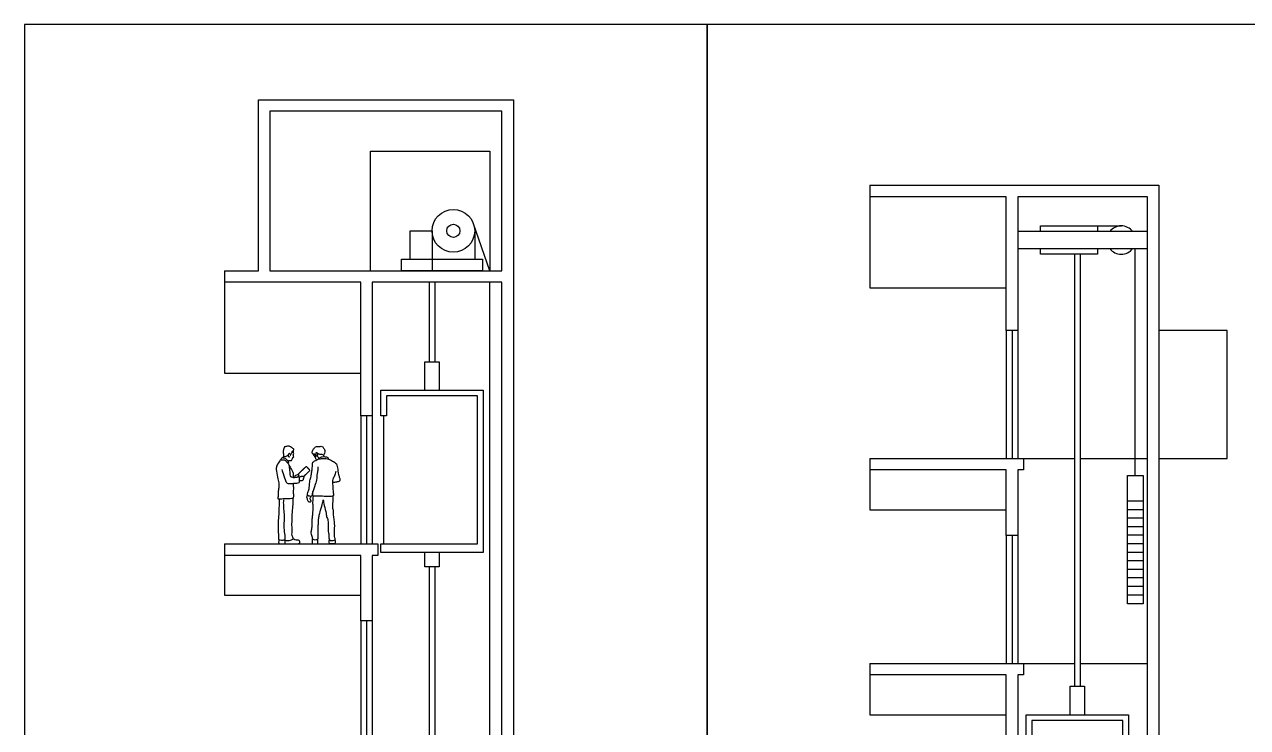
# Model space of a CAD drawing. Header units: millimetres. Extents: x 0.1 to 36.7, y -0.4 to 24.5.
# Drawn here: x 0.13 to 21.97, y 11.92 to 24.46 of the extents above; entities that cross this region are included whole.
import ezdxf

# ---------------------------------------------------------------- set-up
doc = ezdxf.new("R2010")
doc.units = ezdxf.units.MM
for name, color, linetype, true_color in [('AG-BUILDINGS', 7, 'Continuous', 0x66ccff), ('AG-DETAIL-DIAGRAM', 7, 'Continuous', 0xccff66), ('AG-DETAILS', 7, 'Continuous', 0x66ffcc), ('AG-PEOPLE', 7, 'Continuous', 0xfc6666), ('X-VPRT', 6, 'Continuous', 0xff00ff)]:
    doc.layers.add(name, color=color, linetype=linetype, true_color=true_color)

msp = doc.modelspace()

# ---------------------------------------------------------------- linework, layer by layer
at = {"layer": 'AG-BUILDINGS'}
for points in [[(3.7, 20.068), (4.31, 20.068), (4.31, 23.116), (8.862, 23.116), (8.862, 1.425), (6.139, 1.425), (6.139, 4.016), (3.7, 4.016)], [(15.228, 21.592), (20.389, 21.592), (20.389, 2.949), (17.666, 2.949), (17.666, 5.54), (15.228, 5.54)], [(15.228, 5.743), (17.666, 5.743), (17.87, 5.743), (17.971, 5.743), (17.971, 5.54), (17.87, 5.54), (17.87, 3.152), (20.186, 3.152), (20.186, 21.389), (17.87, 21.389), (17.87, 19.002), (17.666, 19.002), (17.666, 21.389), (15.228, 21.389)], [(3.7, 4.219), (6.139, 4.219), (6.342, 4.219), (6.443, 4.219), (6.443, 4.016), (6.342, 4.016), (6.342, 1.628), (8.658, 1.628), (8.658, 19.865), (6.342, 19.865), (6.342, 17.478), (6.139, 17.478), (6.139, 19.865), (3.7, 19.865)], [(15.228, 16.716), (17.666, 16.716), (17.87, 16.716), (17.971, 16.716), (17.971, 16.512), (17.87, 16.512), (17.87, 15.344), (17.666, 15.344), (17.666, 16.512), (15.228, 16.512)], [(3.7, 15.192), (6.139, 15.192), (6.342, 15.192), (6.443, 15.192), (6.443, 14.988), (6.342, 14.988), (6.342, 13.82), (6.139, 13.82), (6.139, 14.988), (3.7, 14.988)], [(15.228, 13.058), (17.666, 13.058), (17.87, 13.058), (17.971, 13.058), (17.971, 12.855), (17.87, 12.855), (17.87, 11.686), (17.666, 11.686), (17.666, 12.855), (15.228, 12.855)]]:
    msp.add_lwpolyline(points, dxfattribs=at)
for points in [[(4.513, 20.068), (8.658, 20.068), (8.658, 22.913), (4.513, 22.913)], [(6.494, 15.192), (8.221, 15.192), (8.221, 17.833), (6.596, 17.833), (6.596, 17.478), (6.494, 17.478), (6.494, 17.935), (8.323, 17.935), (8.323, 15.039), (6.494, 15.039)], [(18.022, 9.4), (19.749, 9.4), (19.749, 12.042), (18.124, 12.042), (18.124, 11.686), (18.022, 11.686), (18.022, 12.144), (19.851, 12.144), (19.851, 9.248), (18.022, 9.248)]]:
    msp.add_lwpolyline(points, close=True, dxfattribs=at)
at = {"layer": 'AG-DETAIL-DIAGRAM'}
for points in [[(15.228, 21.592), (15.228, 19.764)], [(3.7, 20.068), (3.7, 18.24)], [(20.389, 16.716), (21.608, 16.716), (21.608, 19.002), (20.389, 19.002)], [(6.545, 17.478), (6.545, 15.192)], [(15.228, 16.716), (15.228, 15.801)], [(17.971, 16.716), (18.886, 16.716)], [(18.987, 16.716), (20.186, 16.716)], [(3.7, 15.192), (3.7, 14.277)], [(15.228, 13.058), (15.228, 12.144)], [(17.971, 13.058), (18.886, 13.058)], [(18.987, 13.058), (20.186, 13.058)]]:
    msp.add_lwpolyline(points, dxfattribs=at)
at = {"layer": 'AG-DETAILS'}
for p, q in [((7.409, 20.78), (7.409, 20.068)), ((8.442, 20.068), (8.149, 20.906)), ((8.171, 20.78), (8.171, 20.272)), ((18.886, 20.361), (18.886, 12.652)), ((18.987, 20.361), (18.987, 12.652)), ((19.97, 16.411), (19.97, 20.463)), ((8.442, 7.572), (8.442, 19.865)), ((15.228, 19.764), (17.666, 19.764)), ((3.7, 18.24), (6.139, 18.24)), ((19.83, 15.962), (20.11, 15.962)), ((15.228, 15.801), (17.666, 15.801)), ((19.83, 15.809), (20.11, 15.809)), ((19.83, 15.657), (20.11, 15.657)), ((19.83, 15.504), (20.11, 15.504)), ((19.83, 15.352), (20.11, 15.352)), ((19.83, 15.2), (20.11, 15.2)), ((19.83, 15.047), (20.11, 15.047)), ((19.83, 14.895), (20.11, 14.895)), ((19.83, 14.742), (20.11, 14.742)), ((19.83, 14.59), (20.11, 14.59)), ((19.83, 14.438), (20.11, 14.438)), ((3.7, 14.277), (6.139, 14.277)), ((19.83, 14.285), (20.11, 14.285)), ((15.228, 12.144), (17.666, 12.144))]:
    msp.add_line(p, q, dxfattribs=at)
for points in [[(6.309, 20.068), (6.309, 22.202), (8.442, 22.202), (8.442, 20.068)], [(7.017, 20.272), (7.017, 20.78), (7.409, 20.78)], [(18.276, 20.767), (18.276, 20.869), (19.292, 20.869), (19.292, 20.767)], [(19.292, 20.869), (19.725, 20.869)], [(19.292, 20.463), (19.292, 20.361), (18.276, 20.361), (18.276, 20.463)], [(7.358, 19.865), (7.358, 18.443)], [(7.459, 19.865), (7.459, 18.443)], [(17.666, 19.002), (17.666, 16.716)], [(17.768, 19.002), (17.768, 16.716)], [(17.87, 19.002), (17.87, 16.716)], [(7.282, 17.935), (7.282, 18.443), (7.536, 18.443), (7.536, 17.935)], [(6.139, 17.478), (6.139, 15.192)], [(6.24, 17.478), (6.24, 15.192)], [(6.342, 17.478), (6.342, 15.192)], [(17.666, 15.344), (17.666, 13.058)], [(17.768, 15.344), (17.768, 13.058)], [(17.87, 15.344), (17.87, 13.058)], [(7.536, 15.039), (7.536, 14.785), (7.282, 14.785), (7.282, 15.039)], [(7.358, 14.785), (7.358, 2.923)], [(7.459, 14.785), (7.459, 2.923)], [(6.139, 13.82), (6.139, 11.534)], [(6.24, 13.82), (6.24, 11.534)], [(6.342, 13.82), (6.342, 11.534)], [(18.809, 12.144), (18.809, 12.652), (19.063, 12.652), (19.063, 12.144)]]:
    msp.add_lwpolyline(points, dxfattribs=at)
for points in [[(17.87, 20.767), (17.87, 20.463), (20.186, 20.463), (20.186, 20.767)], [(6.864, 20.068), (6.864, 20.272), (8.312, 20.272), (8.312, 20.068)], [(19.83, 14.125), (19.83, 16.411), (20.11, 16.411), (20.11, 14.125)]]:
    msp.add_lwpolyline(points, close=True, dxfattribs=at)
for radius in [0.381, 0.117]:
    msp.add_circle((7.79, 20.78), radius, dxfattribs=at)
for start, end in [(36.8699, 143.1301), (216.8699, 323.1301)]:
    msp.add_arc((19.719, 20.615), 0.254, start, end, dxfattribs=at)
at = {"layer": 'AG-PEOPLE'}
for centre, start, end in [((5.162, 16.558), 43.7019, 133.7019), ((5.214, 16.504), 313.7019, 43.7019)]:
    msp.add_arc(centre, 0.0121, start, end, dxfattribs=at)
for points, knots in [([(4.872, 16.8), (4.873, 16.796), (4.876, 16.79), (4.874, 16.779), (4.881, 16.777), (4.887, 16.785), (4.887, 16.806), (4.917, 16.812), (4.912, 16.835), (4.911, 16.852), (4.935, 16.846), (4.932, 16.858), (4.945, 16.87), (4.939, 16.884), (4.924, 16.894), (4.902, 16.918), (4.859, 16.938), (4.826, 16.939), (4.799, 16.927), (4.772, 16.927), (4.762, 16.891), (4.752, 16.868), (4.753, 16.834), (4.753, 16.802), (4.758, 16.784), (4.753, 16.755), (4.776, 16.749), (4.807, 16.756), (4.827, 16.772), (4.837, 16.779), (4.841, 16.783)], [0, 0, 0, 0, 0.186434, 0.367449, 0.491642, 0.657662, 0.907112, 1.190168, 1.450029, 1.656162, 1.892012, 2.052345, 2.280932, 2.486054, 2.724957, 3.058059, 3.4532, 3.782475, 4.09427, 4.376315, 4.705676, 5.005729, 5.337662, 5.663226, 5.920239, 6.209689, 6.454903, 6.785849, 7.079594, 7.319073, 7.319073, 7.319073, 7.319073]), ([(4.84, 16.668), (4.843, 16.673), (4.851, 16.682), (4.875, 16.686), (4.901, 16.676), (4.907, 16.707), (4.921, 16.716), (4.922, 16.739), (4.934, 16.737), (4.942, 16.745), (4.932, 16.768), (4.93, 16.783), (4.94, 16.795), (4.937, 16.816), (4.934, 16.831), (4.932, 16.843), (4.932, 16.85)], [0, 0, 0, 0, 0.234898, 0.520122, 0.791478, 1.080599, 1.31906, 1.565781, 1.743496, 1.909056, 2.195675, 2.419556, 2.631618, 2.892428, 3.121859, 3.373149, 3.373149, 3.373149, 3.373149]), ([(5.348, 16.691), (5.341, 16.696), (5.33, 16.712), (5.333, 16.723), (5.325, 16.733), (5.321, 16.742), (5.33, 16.758), (5.331, 16.769), (5.316, 16.792), (5.305, 16.793), (5.29, 16.798), (5.283, 16.787), (5.27, 16.808), (5.266, 16.834), (5.279, 16.867), (5.311, 16.909), (5.345, 16.938), (5.393, 16.927), (5.425, 16.937), (5.461, 16.928), (5.472, 16.9), (5.495, 16.88), (5.496, 16.834), (5.484, 16.797), (5.476, 16.769), (5.444, 16.793), (5.405, 16.784), (5.382, 16.802), (5.367, 16.804), (5.361, 16.806)], [0, 0, 0, 0, 0.296039, 0.503754, 0.698016, 0.875137, 1.076899, 1.273277, 1.559477, 1.751403, 1.966589, 2.12481, 2.37198, 2.670502, 3.004309, 3.420876, 3.79253, 4.178006, 4.513317, 4.841796, 5.139812, 5.44958, 5.824664, 6.197529, 6.450611, 6.767396, 7.127296, 7.423645, 7.684337, 7.684337, 7.684337, 7.684337]), ([(5.391, 16.707), (5.391, 16.715), (5.387, 16.731), (5.374, 16.739), (5.368, 16.751), (5.358, 16.752), (5.342, 16.765), (5.333, 16.78), (5.336, 16.79), (5.344, 16.797), (5.338, 16.809), (5.34, 16.818), (5.344, 16.823), (5.35, 16.831), (5.363, 16.802), (5.37, 16.768), (5.355, 16.764), (5.352, 16.77)], [-2.112627, -2.112627, -2.112627, -2.112627, -1.837012, -1.611986, -1.41786, -1.242693, -0.988416, -0.751029, -0.579261, -0.400675, -0.206277, 0, 0, 0.158365, 0.455641, 0.782314, 1.118524, 1.118524, 1.118524, 1.118524]), ([(4.709, 16.694), (4.702, 16.689), (4.687, 16.666), (4.632, 16.596), (4.623, 16.52), (4.651, 16.383), (4.672, 16.283), (4.678, 16.212), (4.659, 16.134), (4.66, 16.022), (4.655, 15.991), (4.712, 15.997), (4.802, 16.006), (4.929, 16.001), (4.941, 16.028), (4.936, 16.096), (4.94, 16.188), (4.937, 16.249), (4.936, 16.274)], [8.90902, 8.90902, 8.90902, 8.90902, 9.17206, 9.725328, 10.234111, 10.915624, 11.510197, 11.983568, 12.514354, 13.130498, 13.396628, 13.777283, 14.372647, 15.001027, 15.260596, 15.726776, 16.325066, 16.752946, 16.752946, 16.752946, 16.752946]), ([(4.709, 16.694), (4.707, 16.697), (4.715, 16.709), (4.724, 16.723), (4.737, 16.733), (4.79, 16.717), (4.824, 16.688), (4.853, 16.655), (4.851, 16.614), (4.838, 16.626), (4.82, 16.646), (4.784, 16.705), (4.715, 16.689), (4.709, 16.694)], [0, 0, 0, 0, 0.218578, 0.467252, 0.682544, 1.096477, 1.49458, 1.881984, 2.195454, 2.367922, 2.673883, 3.143657, 3.607676, 3.607676, 3.607676, 3.607676]), ([(4.724, 16.518), (4.729, 16.504), (4.739, 16.478), (4.786, 16.339), (4.809, 16.286), (4.841, 16.268), (4.926, 16.273), (4.992, 16.278), (5.044, 16.282), (5.039, 16.318), (5.045, 16.369), (5.031, 16.393), (4.992, 16.378), (4.937, 16.37), (4.909, 16.383), (4.885, 16.381), (4.874, 16.434), (4.876, 16.478), (4.865, 16.571), (4.853, 16.608), (4.848, 16.62)], [0, 0, 0, 0, 0.388177, 1.089103, 1.529364, 1.855747, 2.385909, 2.885389, 3.255341, 3.571305, 3.993306, 4.25717, 4.61253, 5.050889, 5.366158, 5.616119, 6.010313, 6.416928, 6.980866, 7.385324, 7.385324, 7.385324, 7.385324]), ([(4.751, 16.727), (4.754, 16.733), (4.758, 16.742), (4.76, 16.752), (4.76, 16.756)], [0, 0, 0, 0, 0.2602938, 0.3762936, 0.3762936, 0.3762936, 0.3762936]), ([(4.872, 16.8), (4.868, 16.803), (4.856, 16.81), (4.84, 16.795), (4.841, 16.764), (4.843, 16.75), (4.859, 16.742), (4.865, 16.748), (4.867, 16.751)], [0, 0, 0, 0, 0.23739, 0.477673, 0.797531, 1.014985, 1.236824, 1.42015, 1.42015, 1.42015, 1.42015]), ([(5.37, 16.566), (5.37, 16.538), (5.368, 16.483), (5.352, 16.425), (5.352, 16.354), (5.327, 16.249), (5.272, 16.111), (5.263, 16.038), (5.227, 16.041), (5.196, 16.051), (5.182, 16.07), (5.193, 16.113), (5.217, 16.174), (5.218, 16.228), (5.224, 16.321), (5.252, 16.396), (5.258, 16.481), (5.275, 16.544), (5.271, 16.655), (5.313, 16.673), (5.352, 16.693), (5.4, 16.713), (5.474, 16.718), (5.565, 16.713), (5.629, 16.671), (5.717, 16.627), (5.721, 16.523), (5.745, 16.401), (5.765, 16.35), (5.763, 16.305), (5.698, 16.294), (5.655, 16.289), (5.632, 16.291)], [0, 0, 0, 0, 0.521698, 0.960959, 1.431828, 2.033225, 2.748323, 3.196482, 3.490966, 3.817241, 4.071445, 4.44316, 4.906915, 5.329518, 5.875833, 6.398253, 6.911427, 7.395245, 7.971273, 8.324926, 8.700789, 9.111495, 9.604092, 10.145847, 10.648222, 11.184437, 11.755492, 12.39809, 12.82339, 13.159109, 13.591149, 14.070676, 14.070676, 14.070676, 14.070676]), ([(5.286, 16.793), (5.294, 16.78), (5.297, 16.766), (5.31, 16.757), (5.314, 16.749), (5.32, 16.744), (5.323, 16.742)], [0, 0, 0, 0, 0.3024538, 0.5710839, 0.7947431, 0.9818829, 0.9818829, 0.9818829, 0.9818829]), ([(5.4, 16.709), (5.4, 16.715), (5.399, 16.73), (5.45, 16.754), (5.5, 16.748), (5.55, 16.743), (5.559, 16.717), (5.561, 16.706)], [0, 0, 0, 0, 0.235842, 0.637847, 1.061836, 1.445306, 1.777758, 1.777758, 1.777758, 1.777758]), ([(5.486, 16.749), (5.482, 16.754), (5.477, 16.764), (5.475, 16.773), (5.474, 16.777)], [0, 0, 0, 0, 0.2329152, 0.4470398, 0.4470398, 0.4470398, 0.4470398]), ([(4.855, 16.598), (4.863, 16.586), (4.878, 16.563), (4.923, 16.474), (4.931, 16.44), (4.928, 16.401), (4.929, 16.381), (4.929, 16.376)], [0, 0, 0, 0, 0.386413, 0.954381, 1.306165, 1.701879, 1.847262, 1.847262, 1.847262, 1.847262]), ([(4.929, 16.394), (4.941, 16.397), (4.966, 16.404), (4.99, 16.429), (5.027, 16.431), (5.034, 16.409), (5.01, 16.393), (5.007, 16.384)], [0, 0, 0, 0, 0.357514, 0.694329, 1.050612, 1.258326, 1.871629, 1.871629, 1.871629, 1.871629]), ([(5.038, 16.38), (5.044, 16.387), (5.06, 16.399), (5.079, 16.397), (5.107, 16.403), (5.121, 16.395), (5.114, 16.366), (5.108, 16.334), (5.095, 16.322), (5.076, 16.318), (5.052, 16.316), (5.041, 16.316)], [0, 0, 0, 0, 0.3054, 0.56139, 0.86635, 1.065554, 1.37081, 1.705675, 1.93488, 2.211117, 2.465246, 2.465246, 2.465246, 2.465246]), ([(5.692, 16.486), (5.685, 16.458), (5.67, 16.405), (5.634, 16.349), (5.629, 16.29), (5.641, 16.166), (5.644, 16.091), (5.656, 16.055), (5.625, 16.039), (5.534, 16.033), (5.427, 16.046), (5.321, 16.045), (5.274, 16.041), (5.281, 16.072), (5.281, 16.108), (5.281, 16.127)], [0, 0, 0, 0, 0.5255, 0.980325, 1.417543, 2.061835, 2.568197, 2.879963, 3.173509, 3.712898, 4.331186, 4.928883, 5.259364, 5.578551, 5.853518, 5.853518, 5.853518, 5.853518]), ([(4.679, 15.994), (4.681, 15.97), (4.683, 15.92), (4.671, 15.82), (4.675, 15.775), (4.671, 15.712), (4.656, 15.567), (4.66, 15.399), (4.672, 15.307), (4.661, 15.269), (4.697, 15.263), (4.74, 15.258), (4.768, 15.264), (4.778, 15.267)], [0.050341, 0.050341, 0.050341, 0.050341, 0.522962, 1.107517, 1.488336, 1.926208, 2.629971, 3.401012, 3.953421, 4.263062, 4.571318, 4.997116, 5.232146, 5.232146, 5.232146, 5.232146]), ([(4.755, 15.977), (4.753, 15.944), (4.753, 15.875), (4.762, 15.787), (4.771, 15.641), (4.758, 15.481), (4.78, 15.354), (4.782, 15.283), (4.773, 15.249), (4.84, 15.249), (4.911, 15.266), (4.936, 15.283), (4.923, 15.311), (4.904, 15.346), (4.914, 15.397), (4.901, 15.608), (4.929, 15.881), (4.93, 15.962), (4.929, 16), (4.929, 16.011)], [0, 0, 0, 0, 0.582039, 1.126944, 1.824259, 2.570019, 3.232637, 3.714588, 3.987889, 4.421788, 4.936673, 5.211572, 5.508874, 5.862505, 6.254193, 7.101555, 8.078484, 8.624752, 8.875939, 8.875939, 8.875939, 8.875939]), ([(5.189, 16.063), (5.184, 16.058), (5.176, 16.046), (5.163, 16.031), (5.178, 16), (5.185, 15.974), (5.2, 15.947), (5.217, 15.942), (5.238, 15.939), (5.25, 15.955), (5.248, 15.969), (5.236, 15.982), (5.229, 15.999), (5.239, 16.016), (5.243, 16.033), (5.244, 16.041)], [0, 0, 0, 0, 0.263393, 0.505223, 0.825327, 1.134194, 1.437731, 1.678263, 1.931036, 2.167344, 2.377435, 2.613743, 2.847219, 3.104159, 3.342109, 3.342109, 3.342109, 3.342109]), ([(5.286, 16.044), (5.281, 16.009), (5.274, 15.936), (5.282, 15.851), (5.276, 15.726), (5.266, 15.651), (5.259, 15.582), (5.262, 15.522), (5.261, 15.491), (5.258, 15.446), (5.241, 15.389), (5.259, 15.351), (5.267, 15.314), (5.268, 15.283), (5.298, 15.264), (5.339, 15.27), (5.379, 15.272), (5.372, 15.312), (5.379, 15.341), (5.374, 15.363), (5.377, 15.411), (5.371, 15.458), (5.383, 15.549), (5.376, 15.617), (5.393, 15.691), (5.41, 15.762), (5.451, 15.899), (5.462, 15.95), (5.468, 15.976)], [0, 0, 0, 0, 0.591956, 1.132131, 1.767903, 2.271367, 2.749341, 3.185081, 3.501485, 3.887788, 4.324121, 4.685544, 5.037569, 5.346546, 5.658263, 6.034463, 6.359985, 6.687857, 6.999352, 7.269189, 7.658907, 8.059636, 8.601853, 9.086321, 9.56927, 10.069992, 10.746221, 11.263812, 11.263812, 11.263812, 11.263812]), ([(5.468, 15.976), (5.469, 15.954), (5.469, 15.91), (5.518, 15.768), (5.521, 15.679), (5.559, 15.614), (5.552, 15.512), (5.555, 15.444), (5.556, 15.388), (5.572, 15.359), (5.56, 15.298), (5.576, 15.274), (5.588, 15.248), (5.644, 15.25), (5.68, 15.26), (5.68, 15.288), (5.668, 15.322), (5.663, 15.381), (5.67, 15.44), (5.673, 15.599), (5.647, 15.677), (5.656, 15.783), (5.63, 15.834), (5.644, 15.952), (5.644, 16.017), (5.646, 16.051)], [0, 0, 0, 0, 0.467371, 1.161813, 1.706074, 2.189386, 2.760605, 3.245099, 3.657035, 3.986292, 4.422077, 4.726934, 5.007011, 5.424767, 5.75872, 6.025707, 6.370497, 6.800977, 7.254547, 7.965664, 8.509134, 9.072797, 9.505886, 10.112396, 10.694924, 10.694924, 10.694924, 10.694924]), ([(4.673, 15.269), (4.672, 15.254), (4.673, 15.245), (4.665, 15.198), (4.693, 15.191), (4.735, 15.193), (4.777, 15.193), (4.794, 15.193)], [0.051867, 0.051867, 0.051867, 0.051867, 0.202236, 0.579082, 0.845861, 1.242924, 1.589155, 1.589155, 1.589155, 1.589155]), ([(4.781, 15.256), (4.781, 15.252), (4.782, 15.245), (4.774, 15.197), (4.801, 15.19), (4.849, 15.193), (4.913, 15.191), (4.982, 15.193), (5.027, 15.194), (5.054, 15.209), (5.048, 15.25), (5.024, 15.259), (4.983, 15.252), (4.947, 15.273), (4.934, 15.282), (4.93, 15.284)], [0, 0, 0, 0, 0.202236, 0.579082, 0.845861, 1.242924, 1.715417, 2.241645, 2.642754, 2.924609, 3.215615, 3.491597, 3.915205, 4.30814, 4.461647, 4.461647, 4.461647, 4.461647]), ([(5.274, 15.283), (5.271, 15.277), (5.268, 15.236), (5.268, 15.199), (5.285, 15.19), (5.339, 15.193), (5.374, 15.192), (5.371, 15.226), (5.368, 15.248), (5.367, 15.267), (5.366, 15.274)], [0, 0, 0, 0, 0.562534, 1.044735, 1.28223, 1.711461, 2.018646, 2.310221, 2.622948, 2.810182, 2.810182, 2.810182, 2.810182]), ([(5.676, 15.265), (5.677, 15.256), (5.678, 15.228), (5.679, 15.199), (5.662, 15.19), (5.608, 15.193), (5.573, 15.192), (5.572, 15.226), (5.575, 15.248), (5.576, 15.266), (5.576, 15.272)], [0.277078, 0.277078, 0.277078, 0.277078, 0.562534, 1.044735, 1.28223, 1.711461, 2.018646, 2.310221, 2.622948, 2.791626, 2.791626, 2.791626, 2.791626])]:
    msp.add_open_spline(points, degree=3, knots=knots, dxfattribs=at)
for points in [[(5.01, 16.429), (5.082, 16.498), (5.154, 16.567)], [(5.222, 16.496), (5.169, 16.445), (5.117, 16.395)], [(5.171, 16.566), (5.197, 16.54), (5.222, 16.513)]]:
    msp.add_open_spline(points, degree=2, dxfattribs=at)
at = {"layer": 'X-VPRT'}
for points in [[(0.13, 24.463), (0.13, 0.079), (12.322, 0.079), (12.322, 24.463)], [(12.322, 24.463), (12.322, 0.079), (24.514, 0.079), (24.514, 24.463)]]:
    msp.add_lwpolyline(points, close=True, dxfattribs=at)

doc.saveas('drawing.dxf')
